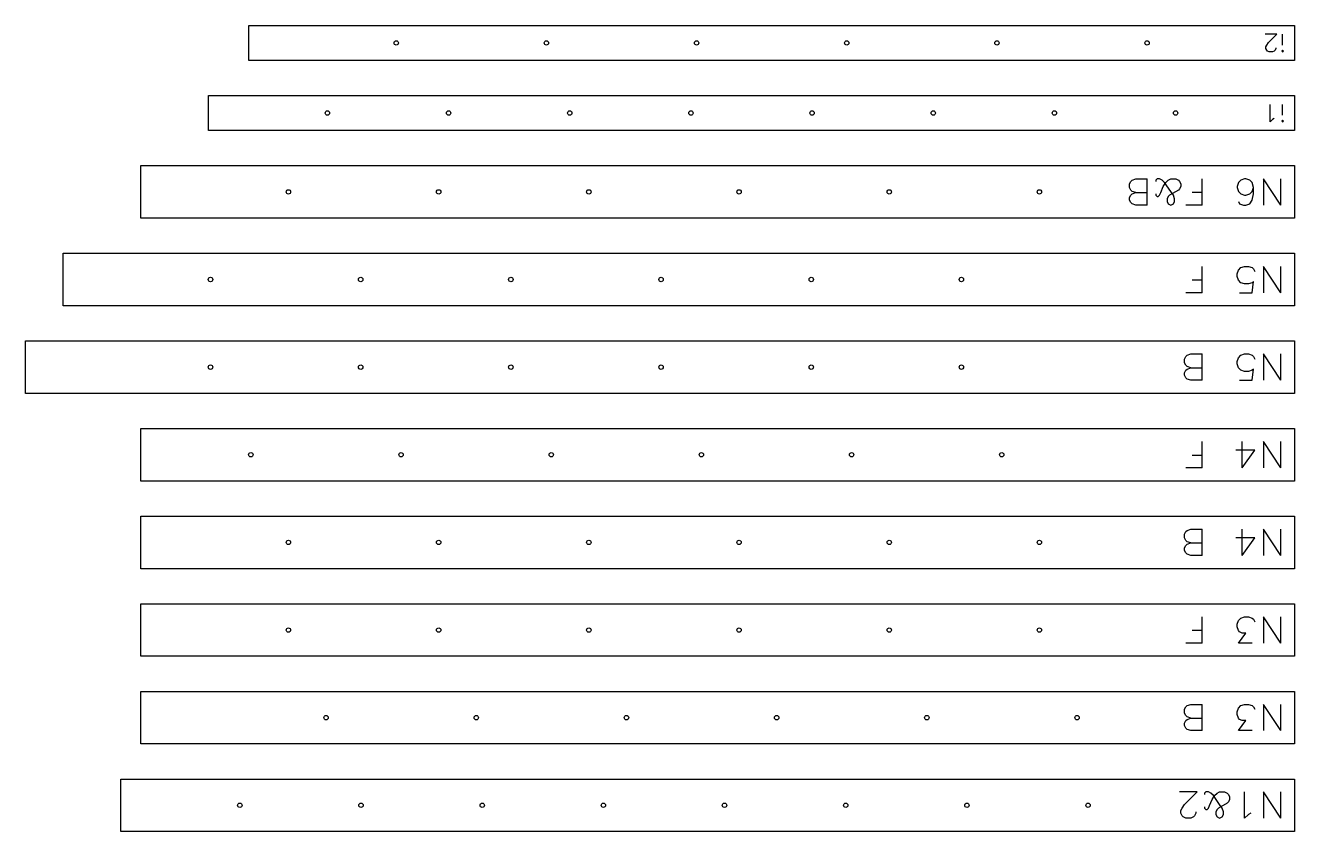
# Model space of a CAD drawing. Header units: inches. Extents: x -2.8 to 33.4, y 0.3 to 23.3.
import ezdxf

# ---------------------------------------------------------------- set-up
doc = ezdxf.new("R2010")
doc.units = ezdxf.units.IN
doc.header["$MEASUREMENT"] = 0
doc.layers.add('Scribe', color=2, linetype='Continuous')

msp = doc.modelspace()

# ---------------------------------------------------------------- linework, layer by layer
for points in [[(3.595, 23.325), (33.446, 23.325), (33.446, 22.325), (3.595, 22.325)], [(2.446, 21.325), (33.446, 21.325), (33.446, 20.325), (2.446, 20.325)], [(0.521, 19.325), (33.446, 19.325), (33.446, 17.825), (0.521, 17.825)], [(-1.705, 16.825), (33.446, 16.825), (33.446, 15.325), (-1.705, 15.325)], [(-2.779, 14.325), (33.446, 14.325), (33.446, 12.825), (-2.779, 12.825)], [(0.521, 11.825), (33.446, 11.825), (33.446, 10.325), (0.521, 10.325)], [(0.521, 9.325), (33.446, 9.325), (33.446, 7.825), (0.521, 7.825)], [(0.521, 6.825), (33.446, 6.825), (33.446, 5.325), (0.521, 5.325)], [(0.521, 4.325), (33.446, 4.325), (33.446, 2.825), (0.521, 2.825)], [(-0.054, 1.825), (33.446, 1.825), (33.446, 0.325), (-0.054, 0.325)]]:
    msp.add_lwpolyline(points, close=True)
for centre in [(7.805, 22.825), (12.091, 22.825), (16.378, 22.825), (20.664, 22.825), (24.95, 22.825), (29.237, 22.825), (5.842, 20.825), (9.3, 20.825), (12.759, 20.825), (16.217, 20.825), (19.675, 20.825), (23.134, 20.825), (26.592, 20.825), (30.05, 20.825), (4.73, 18.575), (9.017, 18.575), (13.303, 18.575), (17.589, 18.575), (21.876, 18.575), (26.162, 18.575), (2.505, 16.075), (6.791, 16.075), (11.077, 16.075), (15.364, 16.075), (19.65, 16.075), (23.936, 16.075), (2.505, 13.575), (6.791, 13.575), (11.077, 13.575), (15.364, 13.575), (19.65, 13.575), (23.936, 13.575), (3.656, 11.075), (7.943, 11.075), (12.229, 11.075), (16.515, 11.075), (20.802, 11.075), (25.088, 11.075), (4.73, 8.575), (9.017, 8.575), (13.303, 8.575), (17.589, 8.575), (21.876, 8.575), (26.162, 8.575), (4.73, 6.075), (9.017, 6.075), (13.303, 6.075), (17.589, 6.075), (21.876, 6.075), (26.162, 6.075), (5.804, 3.575), (10.09, 3.575), (14.377, 3.575), (18.663, 3.575), (22.949, 3.575), (27.236, 3.575), (3.342, 1.075), (6.8, 1.075), (10.259, 1.075), (13.717, 1.075), (17.175, 1.075), (20.634, 1.075), (24.092, 1.075), (27.55, 1.075)]:
    msp.add_circle(centre, 0.0625)
at = {"layer": 'Scribe'}
for points in [[(32.913, 22.688), (32.913, 22.665), (32.889, 22.617), (32.866, 22.593), (32.818, 22.57), (32.722, 22.57), (32.674, 22.593), (32.651, 22.617), (32.627, 22.665), (32.627, 22.713), (32.651, 22.76), (32.699, 22.832), (32.937, 23.07), (32.604, 23.07)], [(33.104, 22.76), (33.104, 23.07)], [(32.866, 20.666), (32.818, 20.642), (32.746, 20.571), (32.746, 21.07)], [(33.104, 20.761), (33.104, 21.07)], [(28.914, 18.555), (28.806, 18.59), (28.771, 18.625), (28.734, 18.697), (28.734, 18.805), (28.771, 18.875), (28.806, 18.911), (28.914, 18.947), (29.234, 18.947)], [(29.234, 18.197), (29.234, 18.947)], [(29.484, 18.518), (29.484, 18.483), (29.521, 18.447), (29.556, 18.447), (29.591, 18.483), (29.628, 18.555), (29.699, 18.733), (29.771, 18.84), (29.841, 18.911), (29.913, 18.947), (30.056, 18.947), (30.128, 18.911), (30.163, 18.875), (30.199, 18.805), (30.199, 18.733), (30.163, 18.661), (30.128, 18.625), (29.878, 18.483), (29.841, 18.447), (29.806, 18.375), (29.806, 18.305), (29.841, 18.233), (29.913, 18.197), (29.985, 18.233), (30.02, 18.305), (30.02, 18.375), (29.985, 18.483), (29.913, 18.59), (29.735, 18.84), (29.663, 18.911), (29.591, 18.947), (29.521, 18.947), (29.484, 18.911), (29.484, 18.875)], [(30.806, 18.197), (30.806, 18.947)], [(31.842, 18.305), (31.877, 18.233), (31.984, 18.197), (32.056, 18.197), (32.164, 18.233), (32.234, 18.34), (32.27, 18.518), (32.27, 18.697), (32.234, 18.84), (32.164, 18.911), (32.056, 18.947), (32.02, 18.947), (31.913, 18.911), (31.842, 18.84), (31.806, 18.733), (31.806, 18.697), (31.842, 18.59), (31.913, 18.518), (32.02, 18.483), (32.056, 18.483), (32.164, 18.518), (32.234, 18.59), (32.27, 18.697)], [(33.056, 18.197), (32.556, 18.947), (32.556, 18.197)], [(33.056, 18.197), (33.056, 18.947)], [(29.234, 18.197), (28.914, 18.197), (28.806, 18.233), (28.771, 18.268), (28.734, 18.34), (28.734, 18.412), (28.771, 18.483), (28.806, 18.518), (28.914, 18.555), (29.234, 18.555)], [(30.806, 18.555), (30.52, 18.555)], [(30.806, 18.197), (30.342, 18.197)], [(30.806, 15.698), (30.806, 16.448)], [(31.877, 15.698), (32.234, 15.698), (32.27, 16.02), (32.234, 15.985), (32.127, 15.948), (32.02, 15.948), (31.913, 15.985), (31.842, 16.055), (31.806, 16.163), (31.806, 16.235), (31.842, 16.341), (31.913, 16.413), (32.02, 16.448), (32.127, 16.448), (32.234, 16.413), (32.27, 16.377), (32.306, 16.305)], [(33.056, 15.698), (32.556, 16.448), (32.556, 15.698)], [(33.056, 15.698), (33.056, 16.448)], [(30.806, 16.055), (30.52, 16.055)], [(30.806, 15.698), (30.342, 15.698)], [(30.485, 13.557), (30.378, 13.593), (30.342, 13.628), (30.306, 13.7), (30.306, 13.807), (30.342, 13.878), (30.378, 13.915), (30.485, 13.95), (30.806, 13.95)], [(30.806, 13.2), (30.806, 13.95)], [(31.877, 13.2), (32.234, 13.2), (32.27, 13.522), (32.234, 13.485), (32.127, 13.45), (32.02, 13.45), (31.913, 13.485), (31.842, 13.557), (31.806, 13.665), (31.806, 13.735), (31.842, 13.843), (31.913, 13.915), (32.02, 13.95), (32.127, 13.95), (32.234, 13.915), (32.27, 13.878), (32.306, 13.807)], [(33.056, 13.2), (32.556, 13.95), (32.556, 13.2)], [(33.056, 13.2), (33.056, 13.95)], [(30.806, 13.2), (30.485, 13.2), (30.378, 13.236), (30.342, 13.272), (30.306, 13.343), (30.306, 13.415), (30.342, 13.485), (30.378, 13.522), (30.485, 13.557), (30.806, 13.557)], [(30.806, 10.702), (30.806, 11.451)], [(31.949, 10.702), (31.949, 11.451)], [(33.056, 10.702), (32.556, 11.451), (32.556, 10.702)], [(33.056, 10.702), (33.056, 11.451)], [(30.806, 11.058), (30.52, 11.058)], [(31.949, 10.702), (32.306, 11.202), (31.77, 11.202)], [(30.806, 10.702), (30.342, 10.702)], [(30.485, 8.56), (30.378, 8.595), (30.342, 8.632), (30.306, 8.703), (30.306, 8.81), (30.342, 8.882), (30.378, 8.917), (30.485, 8.953), (30.806, 8.953)], [(30.806, 8.203), (30.806, 8.953)], [(31.949, 8.203), (32.306, 8.703), (31.77, 8.703)], [(31.949, 8.203), (31.949, 8.953)], [(33.056, 8.203), (32.556, 8.953), (32.556, 8.203)], [(33.056, 8.203), (33.056, 8.953)], [(30.806, 8.203), (30.485, 8.203), (30.378, 8.239), (30.342, 8.275), (30.306, 8.346), (30.306, 8.417), (30.342, 8.488), (30.378, 8.525), (30.485, 8.56), (30.806, 8.56)], [(30.806, 5.705), (30.806, 6.455)], [(32.234, 5.705), (31.842, 5.705), (32.056, 5.99), (31.949, 5.99), (31.877, 6.026), (31.842, 6.062), (31.806, 6.168), (31.806, 6.24), (31.842, 6.347), (31.913, 6.418), (32.02, 6.455), (32.127, 6.455), (32.234, 6.418), (32.27, 6.383), (32.306, 6.312)], [(33.056, 5.705), (32.556, 6.455), (32.556, 5.705)], [(33.056, 5.705), (33.056, 6.455)], [(30.806, 6.062), (30.52, 6.062)], [(30.806, 5.705), (30.342, 5.705)], [(30.485, 3.563), (30.378, 3.599), (30.342, 3.635), (30.306, 3.705), (30.306, 3.813), (30.342, 3.885), (30.378, 3.92), (30.485, 3.955), (30.806, 3.955)], [(30.806, 3.206), (30.806, 3.955)], [(32.234, 3.206), (31.842, 3.206), (32.056, 3.492), (31.949, 3.492), (31.877, 3.527), (31.842, 3.563), (31.806, 3.67), (31.806, 3.742), (31.842, 3.848), (31.913, 3.92), (32.02, 3.955), (32.127, 3.955), (32.234, 3.92), (32.27, 3.885), (32.306, 3.813)], [(33.056, 3.206), (32.556, 3.955), (32.556, 3.206)], [(33.056, 3.206), (33.056, 3.955)], [(30.806, 3.206), (30.485, 3.206), (30.378, 3.242), (30.342, 3.278), (30.306, 3.349), (30.306, 3.42), (30.342, 3.492), (30.378, 3.527), (30.485, 3.563), (30.806, 3.563)], [(30.628, 0.886), (30.628, 0.85), (30.592, 0.779), (30.556, 0.743), (30.485, 0.708), (30.342, 0.708), (30.27, 0.743), (30.235, 0.779), (30.199, 0.85), (30.199, 0.922), (30.235, 0.993), (30.306, 1.1), (30.663, 1.457), (30.163, 1.457)], [(30.878, 1.029), (30.878, 0.993), (30.913, 0.957), (30.949, 0.957), (30.985, 0.993), (31.02, 1.065), (31.092, 1.243), (31.163, 1.35), (31.235, 1.422), (31.305, 1.457), (31.449, 1.457), (31.52, 1.422), (31.556, 1.385), (31.592, 1.315), (31.592, 1.243), (31.556, 1.172), (31.52, 1.136), (31.27, 0.993), (31.235, 0.957), (31.199, 0.886), (31.199, 0.815), (31.235, 0.743), (31.305, 0.708), (31.377, 0.743), (31.413, 0.815), (31.413, 0.886), (31.377, 0.993), (31.305, 1.1), (31.127, 1.35), (31.056, 1.422), (30.985, 1.457), (30.913, 1.457), (30.878, 1.422), (30.878, 1.385)], [(32.199, 0.85), (32.127, 0.815), (32.02, 0.708), (32.02, 1.457)], [(33.056, 0.708), (32.556, 1.457), (32.556, 0.708)], [(33.056, 0.708), (33.056, 1.457)]]:
    msp.add_lwpolyline(points, dxfattribs=at)
for points in [[(33.127, 22.593), (33.104, 22.617), (33.079, 22.593), (33.104, 22.57), (33.127, 22.593)], [(33.127, 20.595), (33.104, 20.618), (33.079, 20.595), (33.104, 20.571), (33.127, 20.595)]]:
    msp.add_lwpolyline(points, close=True, dxfattribs=at)

doc.saveas('drawing.dxf')
